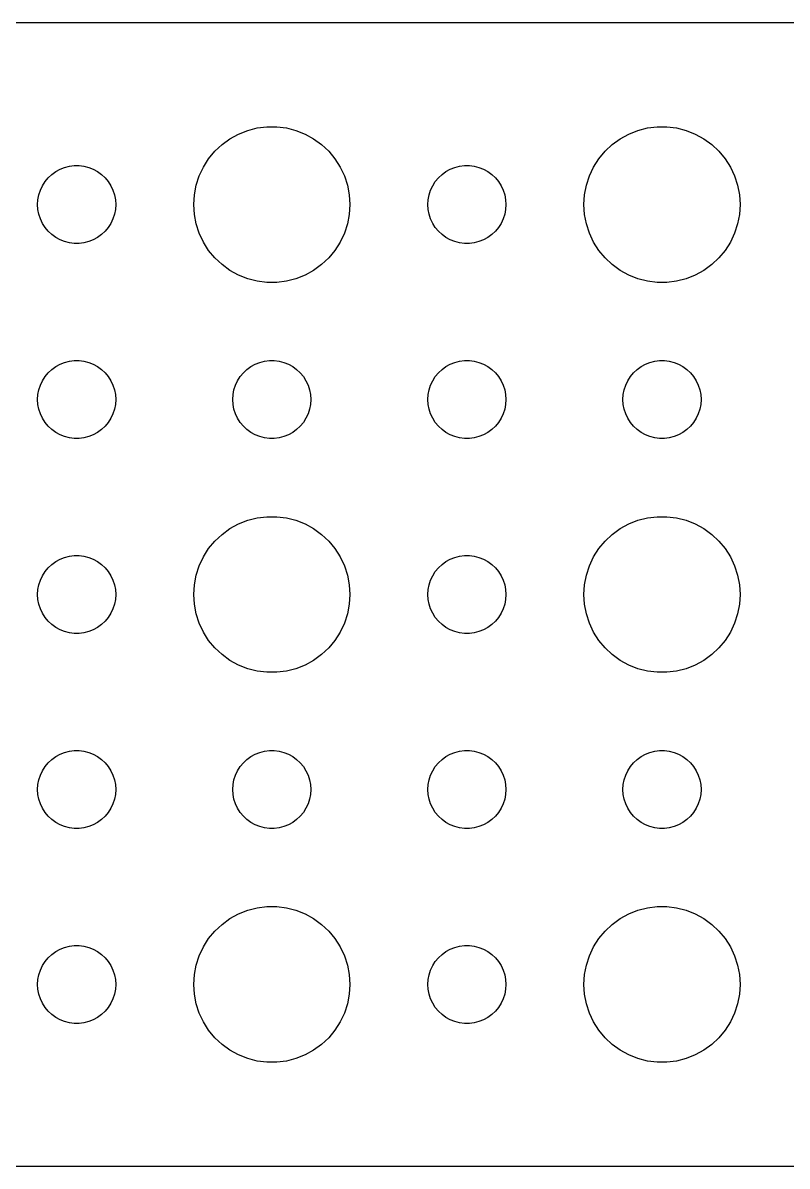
# Model space of a CAD drawing. Header units: metres. Extents: x -60 to 60, y -22 to 22.
# Drawn here: x -32.07 to -2.69, y -21.99 to 21.99 of the extents above; entities that cross this region are included whole.
import ezdxf

# ---------------------------------------------------------------- set-up
doc = ezdxf.new("R2010")
doc.units = ezdxf.units.M

msp = doc.modelspace()

# ---------------------------------------------------------------- linework, layer by layer
for p, q in [((54.8139, 21.9901), (-54.8139, 21.9901)), ((-24.1075, 17.533), (-23.7773, 17.7145)), ((-23.7773, 17.7145), (-23.427, 17.8532)), ((-23.427, 17.8532), (-23.0621, 17.9469)), ((-23.0621, 17.9469), (-22.6884, 17.9941)), ((-22.6884, 17.9941), (-22.3116, 17.9941)), ((-22.3116, 17.9941), (-21.9379, 17.9469)), ((-21.9379, 17.9469), (-21.5729, 17.8532)), ((-21.5729, 17.8532), (-21.2227, 17.7145)), ((-21.2227, 17.7145), (-20.8925, 17.533)), ((-9.10747, 17.533), (-8.77733, 17.7145)), ((-8.77733, 17.7145), (-8.42705, 17.8532)), ((-8.42705, 17.8532), (-8.06213, 17.9469)), ((-8.06213, 17.9469), (-7.68837, 17.9941)), ((-7.68837, 17.9941), (-7.31161, 17.9941)), ((-7.31161, 17.9941), (-6.93785, 17.9469)), ((-6.93785, 17.9469), (-6.57294, 17.8532)), ((-6.57294, 17.8532), (-6.22266, 17.7145)), ((-6.22266, 17.7145), (-5.89252, 17.533)), ((-24.6869, 17.0536), (-24.4123, 17.3115)), ((-24.4123, 17.3115), (-24.1075, 17.533)), ((-20.8925, 17.533), (-20.5877, 17.3115)), ((-20.5877, 17.3115), (-20.3131, 17.0536)), ((-9.6869, 17.0536), (-9.41226, 17.3115)), ((-9.41226, 17.3115), (-9.10747, 17.533)), ((-5.89252, 17.533), (-5.58772, 17.3115)), ((-5.58772, 17.3115), (-5.31308, 17.0536)), ((-25.1289, 16.4453), (-24.927, 16.7634)), ((-24.927, 16.7634), (-24.6869, 17.0536)), ((-20.3131, 17.0536), (-20.0729, 16.7634)), ((-20.0729, 16.7634), (-19.8711, 16.4453)), ((-10.1289, 16.4453), (-9.92705, 16.7634)), ((-9.92705, 16.7634), (-9.6869, 17.0536)), ((-5.31308, 17.0536), (-5.07294, 16.7634)), ((-5.07294, 16.7634), (-4.87108, 16.4453)), ((-30.8037, 16.2665), (-30.6387, 16.3572)), ((-30.6387, 16.3572), (-30.4635, 16.4266)), ((-30.4635, 16.4266), (-30.2811, 16.4734)), ((-30.2811, 16.4734), (-30.0942, 16.497)), ((-30.0942, 16.497), (-29.9058, 16.497)), ((-29.9058, 16.497), (-29.7189, 16.4734)), ((-29.7189, 16.4734), (-29.5365, 16.4266)), ((-29.5365, 16.4266), (-29.3613, 16.3572)), ((-29.3613, 16.3572), (-29.1963, 16.2665)), ((-25.2893, 16.1044), (-25.1289, 16.4453)), ((-19.8711, 16.4453), (-19.7107, 16.1044)), ((-15.8037, 16.2665), (-15.6387, 16.3572)), ((-15.6387, 16.3572), (-15.4635, 16.4266)), ((-15.4635, 16.4266), (-15.2811, 16.4734)), ((-15.2811, 16.4734), (-15.0942, 16.497)), ((-15.0942, 16.497), (-14.9058, 16.497)), ((-14.9058, 16.497), (-14.7189, 16.4734)), ((-14.7189, 16.4734), (-14.5365, 16.4266)), ((-14.5365, 16.4266), (-14.3613, 16.3572)), ((-14.3613, 16.3572), (-14.1963, 16.2665)), ((-10.2893, 16.1044), (-10.1289, 16.4453)), ((-4.87108, 16.4453), (-4.71066, 16.1044)), ((-31.3145, 15.7226), (-31.2135, 15.8817)), ((-31.2135, 15.8817), (-31.0934, 16.0268)), ((-31.0934, 16.0268), (-30.9561, 16.1558)), ((-30.9561, 16.1558), (-30.8037, 16.2665)), ((-29.1963, 16.2665), (-29.0439, 16.1558)), ((-29.0439, 16.1558), (-28.9065, 16.0268)), ((-28.9065, 16.0268), (-28.7865, 15.8817)), ((-28.7865, 15.8817), (-28.6855, 15.7226)), ((-25.4057, 15.7461), (-25.2893, 16.1044)), ((-19.7107, 16.1044), (-19.5942, 15.7461)), ((-16.3145, 15.7226), (-16.2135, 15.8817)), ((-16.2135, 15.8817), (-16.0934, 16.0268)), ((-16.0934, 16.0268), (-15.9561, 16.1558)), ((-15.9561, 16.1558), (-15.8037, 16.2665)), ((-14.1963, 16.2665), (-14.0439, 16.1558)), ((-14.0439, 16.1558), (-13.9065, 16.0268)), ((-13.9065, 16.0268), (-13.7865, 15.8817)), ((-13.7865, 15.8817), (-13.6855, 15.7226)), ((-10.4057, 15.7461), (-10.2893, 16.1044)), ((-4.71066, 16.1044), (-4.59424, 15.7461)), ((-31.4529, 15.373), (-31.3947, 15.5522)), ((-31.3947, 15.5522), (-31.3145, 15.7226)), ((-28.6855, 15.7226), (-28.6053, 15.5522)), ((-28.6053, 15.5522), (-28.5471, 15.373)), ((-25.4763, 15.376), (-25.4057, 15.7461)), ((-19.5942, 15.7461), (-19.5237, 15.376)), ((-16.4529, 15.373), (-16.3947, 15.5522)), ((-16.3947, 15.5522), (-16.3145, 15.7226)), ((-13.6855, 15.7226), (-13.6053, 15.5522)), ((-13.6053, 15.5522), (-13.5471, 15.373)), ((-10.4763, 15.376), (-10.4057, 15.7461)), ((-4.59424, 15.7461), (-4.52365, 15.376)), ((-31.5, 15), (-31.4882, 15.188)), ((-31.4882, 14.812), (-31.5, 15)), ((-31.4882, 15.188), (-31.4529, 15.373)), ((-28.5471, 15.373), (-28.5118, 15.188)), ((-28.5118, 15.188), (-28.5, 15)), ((-28.5, 15), (-28.5118, 14.812)), ((-25.5, 15), (-25.4763, 15.376)), ((-25.4763, 14.624), (-25.5, 15)), ((-19.5237, 15.376), (-19.5, 15)), ((-19.5, 15), (-19.5237, 14.624)), ((-16.5, 15), (-16.4882, 15.188)), ((-16.4882, 14.812), (-16.5, 15)), ((-16.4882, 15.188), (-16.4529, 15.373)), ((-13.5471, 15.373), (-13.5118, 15.188)), ((-13.5118, 15.188), (-13.5, 15)), ((-13.5, 15), (-13.5118, 14.812)), ((-10.5, 15), (-10.4763, 15.376)), ((-10.4763, 14.624), (-10.5, 15)), ((-4.52365, 15.376), (-4.5, 15)), ((-4.5, 15), (-4.52365, 14.624)), ((-31.4529, 14.627), (-31.4882, 14.812)), ((-31.3947, 14.4478), (-31.4529, 14.627)), ((-28.5471, 14.627), (-28.6053, 14.4478)), ((-28.5118, 14.812), (-28.5471, 14.627)), ((-25.4057, 14.2539), (-25.4763, 14.624)), ((-19.5237, 14.624), (-19.5942, 14.2539)), ((-16.4529, 14.627), (-16.4882, 14.812)), ((-16.3947, 14.4478), (-16.4529, 14.627)), ((-13.5471, 14.627), (-13.6053, 14.4478)), ((-13.5118, 14.812), (-13.5471, 14.627)), ((-10.4057, 14.2539), (-10.4763, 14.624)), ((-4.52365, 14.624), (-4.59424, 14.2539)), ((-31.3145, 14.2774), (-31.3947, 14.4478)), ((-31.2135, 14.1183), (-31.3145, 14.2774)), ((-31.0934, 13.9732), (-31.2135, 14.1183)), ((-28.7865, 14.1183), (-28.9065, 13.9732)), ((-28.6855, 14.2774), (-28.7865, 14.1183)), ((-28.6053, 14.4478), (-28.6855, 14.2774)), ((-25.2893, 13.8956), (-25.4057, 14.2539)), ((-19.5942, 14.2539), (-19.7107, 13.8956)), ((-16.3145, 14.2774), (-16.3947, 14.4478)), ((-16.2135, 14.1183), (-16.3145, 14.2774)), ((-16.0934, 13.9732), (-16.2135, 14.1183)), ((-13.7865, 14.1183), (-13.9065, 13.9732)), ((-13.6855, 14.2774), (-13.7865, 14.1183)), ((-13.6053, 14.4478), (-13.6855, 14.2774)), ((-10.2893, 13.8956), (-10.4057, 14.2539)), ((-4.59424, 14.2539), (-4.71066, 13.8956)), ((-30.9561, 13.8442), (-31.0934, 13.9732)), ((-30.8037, 13.7335), (-30.9561, 13.8442)), ((-30.6387, 13.6427), (-30.8037, 13.7335)), ((-30.4635, 13.5734), (-30.6387, 13.6427)), ((-29.3613, 13.6427), (-29.5365, 13.5734)), ((-29.1963, 13.7335), (-29.3613, 13.6427)), ((-29.0439, 13.8442), (-29.1963, 13.7335)), ((-28.9065, 13.9732), (-29.0439, 13.8442)), ((-25.1289, 13.5547), (-25.2893, 13.8956)), ((-19.7107, 13.8956), (-19.8711, 13.5547)), ((-15.9561, 13.8442), (-16.0934, 13.9732)), ((-15.8037, 13.7335), (-15.9561, 13.8442)), ((-15.6387, 13.6427), (-15.8037, 13.7335)), ((-15.4635, 13.5734), (-15.6387, 13.6427)), ((-14.3613, 13.6427), (-14.5365, 13.5734)), ((-14.1963, 13.7335), (-14.3613, 13.6427)), ((-14.0439, 13.8442), (-14.1963, 13.7335)), ((-13.9065, 13.9732), (-14.0439, 13.8442)), ((-10.1289, 13.5547), (-10.2893, 13.8956)), ((-4.71066, 13.8956), (-4.87108, 13.5547)), ((-30.2811, 13.5266), (-30.4635, 13.5734)), ((-30.0942, 13.5029), (-30.2811, 13.5266)), ((-29.9058, 13.5029), (-30.0942, 13.5029)), ((-29.7189, 13.5266), (-29.9058, 13.5029)), ((-29.5365, 13.5734), (-29.7189, 13.5266)), ((-24.927, 13.2366), (-25.1289, 13.5547)), ((-24.6869, 12.9464), (-24.927, 13.2366)), ((-20.0729, 13.2366), (-20.3131, 12.9464)), ((-19.8711, 13.5547), (-20.0729, 13.2366)), ((-15.2811, 13.5266), (-15.4635, 13.5734)), ((-15.0942, 13.5029), (-15.2811, 13.5266)), ((-14.9058, 13.5029), (-15.0942, 13.5029)), ((-14.7189, 13.5266), (-14.9058, 13.5029)), ((-14.5365, 13.5734), (-14.7189, 13.5266)), ((-9.92705, 13.2366), (-10.1289, 13.5547)), ((-9.6869, 12.9464), (-9.92705, 13.2366)), ((-5.07294, 13.2366), (-5.31308, 12.9464)), ((-4.87108, 13.5547), (-5.07294, 13.2366)), ((-24.4123, 12.6884), (-24.6869, 12.9464)), ((-20.3131, 12.9464), (-20.5877, 12.6884)), ((-9.41226, 12.6884), (-9.6869, 12.9464)), ((-5.31308, 12.9464), (-5.58772, 12.6884)), ((-24.1075, 12.467), (-24.4123, 12.6884)), ((-23.7773, 12.2855), (-24.1075, 12.467)), ((-20.8925, 12.467), (-21.2227, 12.2855)), ((-20.5877, 12.6884), (-20.8925, 12.467)), ((-9.10747, 12.467), (-9.41226, 12.6884)), ((-8.77733, 12.2855), (-9.10747, 12.467)), ((-5.89252, 12.467), (-6.22266, 12.2855)), ((-5.58772, 12.6884), (-5.89252, 12.467)), ((-23.427, 12.1468), (-23.7773, 12.2855)), ((-23.0621, 12.0531), (-23.427, 12.1468)), ((-22.6884, 12.0059), (-23.0621, 12.0531)), ((-22.3116, 12.0059), (-22.6884, 12.0059)), ((-21.9379, 12.0531), (-22.3116, 12.0059)), ((-21.5729, 12.1468), (-21.9379, 12.0531)), ((-21.2227, 12.2855), (-21.5729, 12.1468)), ((-8.42705, 12.1468), (-8.77733, 12.2855)), ((-8.06213, 12.0531), (-8.42705, 12.1468)), ((-7.68837, 12.0059), (-8.06213, 12.0531)), ((-7.31161, 12.0059), (-7.68837, 12.0059)), ((-6.93785, 12.0531), (-7.31161, 12.0059)), ((-6.57294, 12.1468), (-6.93785, 12.0531)), ((-6.22266, 12.2855), (-6.57294, 12.1468)), ((-30.8037, 8.76648), (-30.6387, 8.85724)), ((-30.6387, 8.85724), (-30.4635, 8.92657)), ((-30.4635, 8.92657), (-30.2811, 8.97342)), ((-30.2811, 8.97342), (-30.0942, 8.99704)), ((-30.0942, 8.99704), (-29.9058, 8.99704)), ((-29.9058, 8.99704), (-29.7189, 8.97342)), ((-29.7189, 8.97342), (-29.5365, 8.92657)), ((-29.5365, 8.92657), (-29.3613, 8.85724)), ((-29.3613, 8.85724), (-29.1963, 8.76648)), ((-23.3037, 8.76648), (-23.1387, 8.85724)), ((-23.1387, 8.85724), (-22.9635, 8.92657)), ((-22.9635, 8.92657), (-22.7811, 8.97342)), ((-22.7811, 8.97342), (-22.5942, 8.99704)), ((-22.5942, 8.99704), (-22.4058, 8.99704)), ((-22.4058, 8.99704), (-22.2189, 8.97342)), ((-22.2189, 8.97342), (-22.0365, 8.92657)), ((-22.0365, 8.92657), (-21.8613, 8.85724)), ((-21.8613, 8.85724), (-21.6963, 8.76648)), ((-15.8037, 8.76648), (-15.6387, 8.85724)), ((-15.6387, 8.85724), (-15.4635, 8.92657)), ((-15.4635, 8.92657), (-15.2811, 8.97342)), ((-15.2811, 8.97342), (-15.0942, 8.99704)), ((-15.0942, 8.99704), (-14.9058, 8.99704)), ((-14.9058, 8.99704), (-14.7189, 8.97342)), ((-14.7189, 8.97342), (-14.5365, 8.92657)), ((-14.5365, 8.92657), (-14.3613, 8.85724)), ((-14.3613, 8.85724), (-14.1963, 8.76648)), ((-8.30373, 8.76648), (-8.13866, 8.85724)), ((-8.13866, 8.85724), (-7.96352, 8.92657)), ((-7.96352, 8.92657), (-7.78107, 8.97342)), ((-7.78107, 8.97342), (-7.59418, 8.99704)), ((-7.59418, 8.99704), (-7.40581, 8.99704)), ((-7.40581, 8.99704), (-7.21892, 8.97342)), ((-7.21892, 8.97342), (-7.03647, 8.92657)), ((-7.03647, 8.92657), (-6.86133, 8.85724)), ((-6.86133, 8.85724), (-6.69626, 8.76648)), ((-31.3145, 8.22263), (-31.2135, 8.38167)), ((-31.2135, 8.38167), (-31.0934, 8.52681)), ((-31.0934, 8.52681), (-30.9561, 8.65576)), ((-30.9561, 8.65576), (-30.8037, 8.76648)), ((-29.1963, 8.76648), (-29.0439, 8.65576)), ((-29.0439, 8.65576), (-28.9065, 8.52681)), ((-28.9065, 8.52681), (-28.7865, 8.38167)), ((-28.7865, 8.38167), (-28.6855, 8.22263)), ((-23.8145, 8.22263), (-23.7135, 8.38167)), ((-23.7135, 8.38167), (-23.5934, 8.52681)), ((-23.5934, 8.52681), (-23.4561, 8.65576)), ((-23.4561, 8.65576), (-23.3037, 8.76648)), ((-21.6963, 8.76648), (-21.5439, 8.65576)), ((-21.5439, 8.65576), (-21.4065, 8.52681)), ((-21.4065, 8.52681), (-21.2865, 8.38167)), ((-21.2865, 8.38167), (-21.1855, 8.22263)), ((-16.3145, 8.22263), (-16.2135, 8.38167)), ((-16.2135, 8.38167), (-16.0934, 8.52681)), ((-16.0934, 8.52681), (-15.9561, 8.65576)), ((-15.9561, 8.65576), (-15.8037, 8.76648)), ((-14.1963, 8.76648), (-14.0439, 8.65576)), ((-14.0439, 8.65576), (-13.9065, 8.52681)), ((-13.9065, 8.52681), (-13.7865, 8.38167)), ((-13.7865, 8.38167), (-13.6855, 8.22263)), ((-8.81445, 8.22263), (-8.71352, 8.38167)), ((-8.71352, 8.38167), (-8.59344, 8.52681)), ((-8.59344, 8.52681), (-8.45613, 8.65576)), ((-8.45613, 8.65576), (-8.30373, 8.76648)), ((-6.69626, 8.76648), (-6.54385, 8.65576)), ((-6.54385, 8.65576), (-6.40654, 8.52681)), ((-6.40654, 8.52681), (-6.28647, 8.38167)), ((-6.28647, 8.38167), (-6.18553, 8.22263)), ((-31.4529, 7.87303), (-31.3947, 8.05219)), ((-31.3947, 8.05219), (-31.3145, 8.22263)), ((-28.6855, 8.22263), (-28.6053, 8.05219)), ((-28.6053, 8.05219), (-28.5471, 7.87303)), ((-23.9529, 7.87303), (-23.8947, 8.05219)), ((-23.8947, 8.05219), (-23.8145, 8.22263)), ((-21.1855, 8.22263), (-21.1053, 8.05219)), ((-21.1053, 8.05219), (-21.0471, 7.87303)), ((-16.4529, 7.87303), (-16.3947, 8.05219)), ((-16.3947, 8.05219), (-16.3145, 8.22263)), ((-13.6855, 8.22263), (-13.6053, 8.05219)), ((-13.6053, 8.05219), (-13.5471, 7.87303)), ((-8.95287, 7.87303), (-8.89465, 8.05219)), ((-8.89465, 8.05219), (-8.81445, 8.22263)), ((-6.18553, 8.22263), (-6.10533, 8.05219)), ((-6.10533, 8.05219), (-6.04712, 7.87303)), ((-31.5, 7.5), (-31.4882, 7.68799)), ((-31.4882, 7.312), (-31.5, 7.5)), ((-31.4882, 7.68799), (-31.4529, 7.87303)), ((-28.5471, 7.87303), (-28.5118, 7.68799)), ((-28.5118, 7.68799), (-28.5, 7.5)), ((-28.5, 7.5), (-28.5118, 7.312)), ((-24, 7.5), (-23.9882, 7.68799)), ((-23.9882, 7.312), (-24, 7.5)), ((-23.9882, 7.68799), (-23.9529, 7.87303)), ((-21.0471, 7.87303), (-21.0118, 7.68799)), ((-21.0118, 7.68799), (-21, 7.5)), ((-21, 7.5), (-21.0118, 7.312)), ((-16.5, 7.5), (-16.4882, 7.68799)), ((-16.4882, 7.312), (-16.5, 7.5)), ((-16.4882, 7.68799), (-16.4529, 7.87303)), ((-13.5471, 7.87303), (-13.5118, 7.68799)), ((-13.5118, 7.68799), (-13.5, 7.5)), ((-13.5, 7.5), (-13.5118, 7.312)), ((-9, 7.5), (-8.98816, 7.68799)), ((-8.98816, 7.312), (-9, 7.5)), ((-8.98816, 7.68799), (-8.95287, 7.87303)), ((-6.04712, 7.87303), (-6.01183, 7.68799)), ((-6.01183, 7.68799), (-6, 7.5)), ((-6, 7.5), (-6.01183, 7.312)), ((-31.4529, 7.12695), (-31.4882, 7.312)), ((-31.3947, 6.9478), (-31.4529, 7.12695)), ((-28.5471, 7.12695), (-28.6053, 6.9478)), ((-28.5118, 7.312), (-28.5471, 7.12695)), ((-23.9529, 7.12695), (-23.9882, 7.312)), ((-23.8947, 6.9478), (-23.9529, 7.12695)), ((-21.0471, 7.12695), (-21.1053, 6.9478)), ((-21.0118, 7.312), (-21.0471, 7.12695)), ((-16.4529, 7.12695), (-16.4882, 7.312)), ((-16.3947, 6.9478), (-16.4529, 7.12695)), ((-13.5471, 7.12695), (-13.6053, 6.9478)), ((-13.5118, 7.312), (-13.5471, 7.12695)), ((-8.95287, 7.12695), (-8.98816, 7.312)), ((-8.89465, 6.9478), (-8.95287, 7.12695)), ((-6.04712, 7.12695), (-6.10533, 6.9478)), ((-6.01183, 7.312), (-6.04712, 7.12695)), ((-31.3145, 6.77736), (-31.3947, 6.9478)), ((-31.2135, 6.61832), (-31.3145, 6.77736)), ((-31.0934, 6.47318), (-31.2135, 6.61832)), ((-28.7865, 6.61832), (-28.9065, 6.47318)), ((-28.6855, 6.77736), (-28.7865, 6.61832)), ((-28.6053, 6.9478), (-28.6855, 6.77736)), ((-23.8145, 6.77736), (-23.8947, 6.9478)), ((-23.7135, 6.61832), (-23.8145, 6.77736)), ((-23.5934, 6.47318), (-23.7135, 6.61832)), ((-21.2865, 6.61832), (-21.4065, 6.47318)), ((-21.1855, 6.77736), (-21.2865, 6.61832)), ((-21.1053, 6.9478), (-21.1855, 6.77736)), ((-16.3145, 6.77736), (-16.3947, 6.9478)), ((-16.2135, 6.61832), (-16.3145, 6.77736)), ((-16.0934, 6.47318), (-16.2135, 6.61832)), ((-13.7865, 6.61832), (-13.9065, 6.47318)), ((-13.6855, 6.77736), (-13.7865, 6.61832)), ((-13.6053, 6.9478), (-13.6855, 6.77736)), ((-8.81445, 6.77736), (-8.89465, 6.9478)), ((-8.71352, 6.61832), (-8.81445, 6.77736)), ((-8.59344, 6.47318), (-8.71352, 6.61832)), ((-6.28647, 6.61832), (-6.40654, 6.47318)), ((-6.18553, 6.77736), (-6.28647, 6.61832)), ((-6.10533, 6.9478), (-6.18553, 6.77736)), ((-30.9561, 6.34422), (-31.0934, 6.47318)), ((-30.8037, 6.23351), (-30.9561, 6.34422)), ((-30.6387, 6.14275), (-30.8037, 6.23351)), ((-29.1963, 6.23351), (-29.3613, 6.14275)), ((-29.0439, 6.34422), (-29.1963, 6.23351)), ((-28.9065, 6.47318), (-29.0439, 6.34422)), ((-23.4561, 6.34422), (-23.5934, 6.47318)), ((-23.3037, 6.23351), (-23.4561, 6.34422)), ((-23.1387, 6.14275), (-23.3037, 6.23351)), ((-21.6963, 6.23351), (-21.8613, 6.14275)), ((-21.5439, 6.34422), (-21.6963, 6.23351)), ((-21.4065, 6.47318), (-21.5439, 6.34422)), ((-15.9561, 6.34422), (-16.0934, 6.47318)), ((-15.8037, 6.23351), (-15.9561, 6.34422)), ((-15.6387, 6.14275), (-15.8037, 6.23351)), ((-14.1963, 6.23351), (-14.3613, 6.14275)), ((-14.0439, 6.34422), (-14.1963, 6.23351)), ((-13.9065, 6.47318), (-14.0439, 6.34422)), ((-8.45613, 6.34422), (-8.59344, 6.47318)), ((-8.30373, 6.23351), (-8.45613, 6.34422)), ((-8.13866, 6.14275), (-8.30373, 6.23351)), ((-6.69626, 6.23351), (-6.86133, 6.14275)), ((-6.54385, 6.34422), (-6.69626, 6.23351)), ((-6.40654, 6.47318), (-6.54385, 6.34422)), ((-30.4635, 6.07341), (-30.6387, 6.14275)), ((-30.2811, 6.02657), (-30.4635, 6.07341)), ((-30.0942, 6.00294), (-30.2811, 6.02657)), ((-29.9058, 6.00294), (-30.0942, 6.00294)), ((-29.7189, 6.02657), (-29.9058, 6.00294)), ((-29.5365, 6.07341), (-29.7189, 6.02657)), ((-29.3613, 6.14275), (-29.5365, 6.07341)), ((-22.9635, 6.07341), (-23.1387, 6.14275)), ((-22.7811, 6.02657), (-22.9635, 6.07341)), ((-22.5942, 6.00294), (-22.7811, 6.02657)), ((-22.4058, 6.00294), (-22.5942, 6.00294)), ((-22.2189, 6.02657), (-22.4058, 6.00294)), ((-22.0365, 6.07341), (-22.2189, 6.02657)), ((-21.8613, 6.14275), (-22.0365, 6.07341)), ((-15.4635, 6.07341), (-15.6387, 6.14275)), ((-15.2811, 6.02657), (-15.4635, 6.07341)), ((-15.0942, 6.00294), (-15.2811, 6.02657)), ((-14.9058, 6.00294), (-15.0942, 6.00294)), ((-14.7189, 6.02657), (-14.9058, 6.00294)), ((-14.5365, 6.07341), (-14.7189, 6.02657)), ((-14.3613, 6.14275), (-14.5365, 6.07341)), ((-7.96352, 6.07341), (-8.13866, 6.14275)), ((-7.78107, 6.02657), (-7.96352, 6.07341)), ((-7.59418, 6.00294), (-7.78107, 6.02657)), ((-7.40581, 6.00294), (-7.59418, 6.00294)), ((-7.21892, 6.02657), (-7.40581, 6.00294)), ((-7.03647, 6.07341), (-7.21892, 6.02657)), ((-6.86133, 6.14275), (-7.03647, 6.07341)), ((-24.1075, 2.53297), (-23.7773, 2.71448)), ((-23.7773, 2.71448), (-23.427, 2.85316)), ((-23.427, 2.85316), (-23.0621, 2.94685)), ((-23.0621, 2.94685), (-22.6884, 2.99408)), ((-22.6884, 2.99408), (-22.3116, 2.99408)), ((-22.3116, 2.99408), (-21.9379, 2.94685)), ((-21.9379, 2.94685), (-21.5729, 2.85316)), ((-21.5729, 2.85316), (-21.2227, 2.71448)), ((-21.2227, 2.71448), (-20.8925, 2.53297)), ((-9.10747, 2.53297), (-8.77733, 2.71448)), ((-8.77733, 2.71448), (-8.42705, 2.85316)), ((-8.42705, 2.85316), (-8.06213, 2.94685)), ((-8.06213, 2.94685), (-7.68837, 2.99408)), ((-7.68837, 2.99408), (-7.31161, 2.99408)), ((-7.31161, 2.99408), (-6.93785, 2.94685)), ((-6.93785, 2.94685), (-6.57294, 2.85316)), ((-6.57294, 2.85316), (-6.22266, 2.71448)), ((-6.22266, 2.71448), (-5.89252, 2.53297)), ((-24.6869, 2.05363), (-24.4123, 2.31154)), ((-24.4123, 2.31154), (-24.1075, 2.53297)), ((-20.8925, 2.53297), (-20.5877, 2.31154)), ((-20.5877, 2.31154), (-20.3131, 2.05363)), ((-9.6869, 2.05363), (-9.41226, 2.31154)), ((-9.41226, 2.31154), (-9.10747, 2.53297)), ((-5.89252, 2.53297), (-5.58772, 2.31154)), ((-5.58772, 2.31154), (-5.31308, 2.05363)), ((-25.1289, 1.44525), (-24.927, 1.76335)), ((-24.927, 1.76335), (-24.6869, 2.05363)), ((-20.3131, 2.05363), (-20.0729, 1.76335)), ((-20.0729, 1.76335), (-19.8711, 1.44525)), ((-10.1289, 1.44525), (-9.92705, 1.76335)), ((-9.92705, 1.76335), (-9.6869, 2.05363)), ((-5.31308, 2.05363), (-5.07294, 1.76335)), ((-5.07294, 1.76335), (-4.87108, 1.44525)), ((-30.8037, 1.26648), (-30.6387, 1.35724)), ((-30.6387, 1.35724), (-30.4635, 1.42657)), ((-30.4635, 1.42657), (-30.2811, 1.47342)), ((-30.2811, 1.47342), (-30.0942, 1.49704)), ((-30.0942, 1.49704), (-29.9058, 1.49704)), ((-29.9058, 1.49704), (-29.7189, 1.47342)), ((-29.7189, 1.47342), (-29.5365, 1.42657)), ((-29.5365, 1.42657), (-29.3613, 1.35724)), ((-29.3613, 1.35724), (-29.1963, 1.26648)), ((-25.2893, 1.10437), (-25.1289, 1.44525)), ((-19.8711, 1.44525), (-19.7107, 1.10437)), ((-15.8037, 1.26648), (-15.6387, 1.35724)), ((-15.6387, 1.35724), (-15.4635, 1.42657)), ((-15.4635, 1.42657), (-15.2811, 1.47342)), ((-15.2811, 1.47342), (-15.0942, 1.49704)), ((-15.0942, 1.49704), (-14.9058, 1.49704)), ((-14.9058, 1.49704), (-14.7189, 1.47342)), ((-14.7189, 1.47342), (-14.5365, 1.42657)), ((-14.5365, 1.42657), (-14.3613, 1.35724)), ((-14.3613, 1.35724), (-14.1963, 1.26648)), ((-10.2893, 1.10437), (-10.1289, 1.44525)), ((-4.87108, 1.44525), (-4.71066, 1.10437)), ((-31.3145, 0.722626), (-31.2135, 0.881668)), ((-31.2135, 0.881668), (-31.0934, 1.02681)), ((-31.0934, 1.02681), (-30.9561, 1.15576)), ((-30.9561, 1.15576), (-30.8037, 1.26648)), ((-29.1963, 1.26648), (-29.0439, 1.15576)), ((-29.0439, 1.15576), (-28.9065, 1.02681)), ((-28.9065, 1.02681), (-28.7865, 0.881668)), ((-28.7865, 0.881668), (-28.6855, 0.722626)), ((-25.4057, 0.746063), (-25.2893, 1.10437)), ((-19.7107, 1.10437), (-19.5942, 0.746063)), ((-16.3145, 0.722626), (-16.2135, 0.881668)), ((-16.2135, 0.881668), (-16.0934, 1.02681)), ((-16.0934, 1.02681), (-15.9561, 1.15576)), ((-15.9561, 1.15576), (-15.8037, 1.26648)), ((-14.1963, 1.26648), (-14.0439, 1.15576)), ((-14.0439, 1.15576), (-13.9065, 1.02681)), ((-13.9065, 1.02681), (-13.7865, 0.881668)), ((-13.7865, 0.881668), (-13.6855, 0.722626)), ((-10.4057, 0.746063), (-10.2893, 1.10437)), ((-4.71066, 1.10437), (-4.59424, 0.746063)), ((-31.4529, 0.373032), (-31.3947, 0.552185)), ((-31.3947, 0.552185), (-31.3145, 0.722626)), ((-28.6855, 0.722626), (-28.6053, 0.552185)), ((-28.6053, 0.552185), (-28.5471, 0.373032)), ((-25.4763, 0.375992), (-25.4057, 0.746063)), ((-19.5942, 0.746063), (-19.5237, 0.375992)), ((-16.4529, 0.373032), (-16.3947, 0.552185)), ((-16.3947, 0.552185), (-16.3145, 0.722626)), ((-13.6855, 0.722626), (-13.6053, 0.552185)), ((-13.6053, 0.552185), (-13.5471, 0.373032)), ((-10.4763, 0.375992), (-10.4057, 0.746063)), ((-4.59424, 0.746063), (-4.52365, 0.375992)), ((-31.5, 0), (-31.4882, 0.187988)), ((-31.4882, -0.187988), (-31.5, 0)), ((-31.4882, 0.187988), (-31.4529, 0.373032)), ((-28.5471, 0.373032), (-28.5118, 0.187988)), ((-28.5118, 0.187988), (-28.5, 0)), ((-28.5, 0), (-28.5118, -0.187988)), ((-25.5, 0), (-25.4763, 0.375992)), ((-25.4763, -0.375992), (-25.5, 0)), ((-19.5237, 0.375992), (-19.5, 0)), ((-19.5, 0), (-19.5237, -0.375992)), ((-16.5, 0), (-16.4882, 0.187988)), ((-16.4882, -0.187988), (-16.5, 0)), ((-16.4882, 0.187988), (-16.4529, 0.373032)), ((-13.5471, 0.373032), (-13.5118, 0.187988)), ((-13.5118, 0.187988), (-13.5, 0)), ((-13.5, 0), (-13.5118, -0.187988)), ((-10.5, 0), (-10.4763, 0.375992)), ((-10.4763, -0.375992), (-10.5, 0)), ((-4.52365, 0.375992), (-4.5, 0)), ((-4.5, 0), (-4.52365, -0.375992)), ((-31.4529, -0.373032), (-31.4882, -0.187988)), ((-31.3947, -0.552185), (-31.4529, -0.373032)), ((-28.5471, -0.373032), (-28.6053, -0.552185)), ((-28.5118, -0.187988), (-28.5471, -0.373032)), ((-25.4057, -0.746063), (-25.4763, -0.375992)), ((-19.5237, -0.375992), (-19.5942, -0.746063)), ((-16.4529, -0.373032), (-16.4882, -0.187988)), ((-16.3947, -0.552185), (-16.4529, -0.373032)), ((-13.5471, -0.373032), (-13.6053, -0.552185)), ((-13.5118, -0.187988), (-13.5471, -0.373032)), ((-10.4057, -0.746063), (-10.4763, -0.375992)), ((-4.52365, -0.375992), (-4.59424, -0.746063)), ((-31.3145, -0.722626), (-31.3947, -0.552185)), ((-31.2135, -0.881668), (-31.3145, -0.722626)), ((-28.6855, -0.722626), (-28.7865, -0.881668)), ((-28.6053, -0.552185), (-28.6855, -0.722626)), ((-25.2893, -1.10437), (-25.4057, -0.746063)), ((-19.5942, -0.746063), (-19.7107, -1.10437)), ((-16.3145, -0.722626), (-16.3947, -0.552185)), ((-16.2135, -0.881668), (-16.3145, -0.722626)), ((-13.6855, -0.722626), (-13.7865, -0.881668)), ((-13.6053, -0.552185), (-13.6855, -0.722626)), ((-10.2893, -1.10437), (-10.4057, -0.746063)), ((-4.59424, -0.746063), (-4.71066, -1.10437)), ((-31.0934, -1.02681), (-31.2135, -0.881668)), ((-30.9561, -1.15576), (-31.0934, -1.02681)), ((-30.8037, -1.26648), (-30.9561, -1.15576)), ((-30.6387, -1.35724), (-30.8037, -1.26648)), ((-29.1963, -1.26648), (-29.3613, -1.35724)), ((-29.0439, -1.15576), (-29.1963, -1.26648)), ((-28.9065, -1.02681), (-29.0439, -1.15576)), ((-28.7865, -0.881668), (-28.9065, -1.02681)), ((-25.1289, -1.44525), (-25.2893, -1.10437)), ((-19.7107, -1.10437), (-19.8711, -1.44525)), ((-16.0934, -1.02681), (-16.2135, -0.881668)), ((-15.9561, -1.15576), (-16.0934, -1.02681)), ((-15.8037, -1.26648), (-15.9561, -1.15576)), ((-15.6387, -1.35724), (-15.8037, -1.26648)), ((-14.1963, -1.26648), (-14.3613, -1.35724)), ((-14.0439, -1.15576), (-14.1963, -1.26648)), ((-13.9065, -1.02681), (-14.0439, -1.15576)), ((-13.7865, -0.881668), (-13.9065, -1.02681)), ((-10.1289, -1.44525), (-10.2893, -1.10437)), ((-4.71066, -1.10437), (-4.87108, -1.44525)), ((-30.4635, -1.42657), (-30.6387, -1.35724)), ((-30.2811, -1.47342), (-30.4635, -1.42657)), ((-30.0942, -1.49704), (-30.2811, -1.47342)), ((-29.9058, -1.49704), (-30.0942, -1.49704)), ((-29.7189, -1.47342), (-29.9058, -1.49704)), ((-29.5365, -1.42657), (-29.7189, -1.47342)), ((-29.3613, -1.35724), (-29.5365, -1.42657)), ((-24.927, -1.76335), (-25.1289, -1.44525)), ((-19.8711, -1.44525), (-20.0729, -1.76335)), ((-15.4635, -1.42657), (-15.6387, -1.35724)), ((-15.2811, -1.47342), (-15.4635, -1.42657)), ((-15.0942, -1.49704), (-15.2811, -1.47342)), ((-14.9058, -1.49704), (-15.0942, -1.49704)), ((-14.7189, -1.47342), (-14.9058, -1.49704)), ((-14.5365, -1.42657), (-14.7189, -1.47342)), ((-14.3613, -1.35724), (-14.5365, -1.42657)), ((-9.92705, -1.76335), (-10.1289, -1.44525)), ((-4.87108, -1.44525), (-5.07294, -1.76335)), ((-24.6869, -2.05363), (-24.927, -1.76335)), ((-24.4123, -2.31154), (-24.6869, -2.05363)), ((-20.3131, -2.05363), (-20.5877, -2.31154)), ((-20.0729, -1.76335), (-20.3131, -2.05363)), ((-9.6869, -2.05363), (-9.92705, -1.76335)), ((-9.41226, -2.31154), (-9.6869, -2.05363)), ((-5.31308, -2.05363), (-5.58772, -2.31154)), ((-5.07294, -1.76335), (-5.31308, -2.05363)), ((-24.1075, -2.53297), (-24.4123, -2.31154)), ((-23.7773, -2.71448), (-24.1075, -2.53297)), ((-20.8925, -2.53297), (-21.2227, -2.71448)), ((-20.5877, -2.31154), (-20.8925, -2.53297)), ((-9.10747, -2.53297), (-9.41226, -2.31154)), ((-8.77733, -2.71448), (-9.10747, -2.53297)), ((-5.89252, -2.53297), (-6.22266, -2.71448)), ((-5.58772, -2.31154), (-5.89252, -2.53297)), ((-23.427, -2.85316), (-23.7773, -2.71448)), ((-23.0621, -2.94685), (-23.427, -2.85316)), ((-22.6884, -2.99408), (-23.0621, -2.94685)), ((-22.3116, -2.99408), (-22.6884, -2.99408)), ((-21.9379, -2.94685), (-22.3116, -2.99408)), ((-21.5729, -2.85316), (-21.9379, -2.94685)), ((-21.2227, -2.71448), (-21.5729, -2.85316)), ((-8.42705, -2.85316), (-8.77733, -2.71448)), ((-8.06213, -2.94685), (-8.42705, -2.85316)), ((-7.68837, -2.99408), (-8.06213, -2.94685)), ((-7.31161, -2.99408), (-7.68837, -2.99408)), ((-6.93785, -2.94685), (-7.31161, -2.99408)), ((-6.57294, -2.85316), (-6.93785, -2.94685)), ((-6.22266, -2.71448), (-6.57294, -2.85316)), ((-30.8037, -6.23351), (-30.6387, -6.14275)), ((-30.6387, -6.14275), (-30.4635, -6.07341)), ((-30.4635, -6.07341), (-30.2811, -6.02657)), ((-30.2811, -6.02657), (-30.0942, -6.00294)), ((-30.0942, -6.00294), (-29.9058, -6.00294)), ((-29.9058, -6.00294), (-29.7189, -6.02657)), ((-29.7189, -6.02657), (-29.5365, -6.07341)), ((-29.5365, -6.07341), (-29.3613, -6.14275)), ((-29.3613, -6.14275), (-29.1963, -6.23351)), ((-23.3037, -6.23351), (-23.1387, -6.14275)), ((-23.1387, -6.14275), (-22.9635, -6.07341)), ((-22.9635, -6.07341), (-22.7811, -6.02657)), ((-22.7811, -6.02657), (-22.5942, -6.00294)), ((-22.5942, -6.00294), (-22.4058, -6.00294)), ((-22.4058, -6.00294), (-22.2189, -6.02657)), ((-22.2189, -6.02657), (-22.0365, -6.07341)), ((-22.0365, -6.07341), (-21.8613, -6.14275)), ((-21.8613, -6.14275), (-21.6963, -6.23351)), ((-15.8037, -6.23351), (-15.6387, -6.14275)), ((-15.6387, -6.14275), (-15.4635, -6.07341)), ((-15.4635, -6.07341), (-15.2811, -6.02657)), ((-15.2811, -6.02657), (-15.0942, -6.00294)), ((-15.0942, -6.00294), (-14.9058, -6.00294)), ((-14.9058, -6.00294), (-14.7189, -6.02657)), ((-14.7189, -6.02657), (-14.5365, -6.07341)), ((-14.5365, -6.07341), (-14.3613, -6.14275)), ((-14.3613, -6.14275), (-14.1963, -6.23351)), ((-8.30373, -6.23351), (-8.13866, -6.14275)), ((-8.13866, -6.14275), (-7.96352, -6.07341)), ((-7.96352, -6.07341), (-7.78107, -6.02657)), ((-7.78107, -6.02657), (-7.59418, -6.00294)), ((-7.59418, -6.00294), (-7.40581, -6.00294)), ((-7.40581, -6.00294), (-7.21892, -6.02657)), ((-7.21892, -6.02657), (-7.03647, -6.07341)), ((-7.03647, -6.07341), (-6.86133, -6.14275)), ((-6.86133, -6.14275), (-6.69626, -6.23351)), ((-31.2135, -6.61832), (-31.0934, -6.47318)), ((-31.0934, -6.47318), (-30.9561, -6.34422)), ((-30.9561, -6.34422), (-30.8037, -6.23351)), ((-29.1963, -6.23351), (-29.0439, -6.34422)), ((-29.0439, -6.34422), (-28.9065, -6.47318)), ((-28.9065, -6.47318), (-28.7865, -6.61832)), ((-23.7135, -6.61832), (-23.5934, -6.47318)), ((-23.5934, -6.47318), (-23.4561, -6.34422)), ((-23.4561, -6.34422), (-23.3037, -6.23351)), ((-21.6963, -6.23351), (-21.5439, -6.34422)), ((-21.5439, -6.34422), (-21.4065, -6.47318)), ((-21.4065, -6.47318), (-21.2865, -6.61832)), ((-16.2135, -6.61832), (-16.0934, -6.47318)), ((-16.0934, -6.47318), (-15.9561, -6.34422)), ((-15.9561, -6.34422), (-15.8037, -6.23351)), ((-14.1963, -6.23351), (-14.0439, -6.34422)), ((-14.0439, -6.34422), (-13.9065, -6.47318)), ((-13.9065, -6.47318), (-13.7865, -6.61832)), ((-8.71352, -6.61832), (-8.59344, -6.47318)), ((-8.59344, -6.47318), (-8.45613, -6.34422)), ((-8.45613, -6.34422), (-8.30373, -6.23351)), ((-6.69626, -6.23351), (-6.54385, -6.34422)), ((-6.54385, -6.34422), (-6.40654, -6.47318)), ((-6.40654, -6.47318), (-6.28647, -6.61832)), ((-31.4529, -7.12695), (-31.3947, -6.9478)), ((-31.3947, -6.9478), (-31.3145, -6.77736)), ((-31.3145, -6.77736), (-31.2135, -6.61832)), ((-28.7865, -6.61832), (-28.6855, -6.77736)), ((-28.6855, -6.77736), (-28.6053, -6.9478)), ((-28.6053, -6.9478), (-28.5471, -7.12695)), ((-23.9529, -7.12695), (-23.8947, -6.9478)), ((-23.8947, -6.9478), (-23.8145, -6.77736)), ((-23.8145, -6.77736), (-23.7135, -6.61832)), ((-21.2865, -6.61832), (-21.1855, -6.77736)), ((-21.1855, -6.77736), (-21.1053, -6.9478)), ((-21.1053, -6.9478), (-21.0471, -7.12695)), ((-16.4529, -7.12695), (-16.3947, -6.9478)), ((-16.3947, -6.9478), (-16.3145, -6.77736)), ((-16.3145, -6.77736), (-16.2135, -6.61832)), ((-13.7865, -6.61832), (-13.6855, -6.77736)), ((-13.6855, -6.77736), (-13.6053, -6.9478)), ((-13.6053, -6.9478), (-13.5471, -7.12695)), ((-8.95287, -7.12695), (-8.89465, -6.9478)), ((-8.89465, -6.9478), (-8.81445, -6.77736)), ((-8.81445, -6.77736), (-8.71352, -6.61832)), ((-6.28647, -6.61832), (-6.18553, -6.77736)), ((-6.18553, -6.77736), (-6.10533, -6.9478)), ((-6.10533, -6.9478), (-6.04712, -7.12695)), ((-31.5, -7.5), (-31.4882, -7.312)), ((-31.4882, -7.312), (-31.4529, -7.12695)), ((-28.5471, -7.12695), (-28.5118, -7.312)), ((-28.5118, -7.312), (-28.5, -7.5)), ((-24, -7.5), (-23.9882, -7.312)), ((-23.9882, -7.312), (-23.9529, -7.12695)), ((-21.0471, -7.12695), (-21.0118, -7.312)), ((-21.0118, -7.312), (-21, -7.5)), ((-16.5, -7.5), (-16.4882, -7.312)), ((-16.4882, -7.312), (-16.4529, -7.12695)), ((-13.5471, -7.12695), (-13.5118, -7.312)), ((-13.5118, -7.312), (-13.5, -7.5)), ((-9, -7.5), (-8.98816, -7.312)), ((-8.98816, -7.312), (-8.95287, -7.12695)), ((-6.04712, -7.12695), (-6.01183, -7.312)), ((-6.01183, -7.312), (-6, -7.5)), ((-31.4882, -7.68799), (-31.5, -7.5)), ((-31.4529, -7.87303), (-31.4882, -7.68799)), ((-31.3947, -8.05219), (-31.4529, -7.87303)), ((-28.5471, -7.87303), (-28.6053, -8.05219)), ((-28.5118, -7.68799), (-28.5471, -7.87303)), ((-28.5, -7.5), (-28.5118, -7.68799)), ((-23.9882, -7.68799), (-24, -7.5)), ((-23.9529, -7.87303), (-23.9882, -7.68799)), ((-23.8947, -8.05219), (-23.9529, -7.87303)), ((-21.0471, -7.87303), (-21.1053, -8.05219)), ((-21.0118, -7.68799), (-21.0471, -7.87303)), ((-21, -7.5), (-21.0118, -7.68799)), ((-16.4882, -7.68799), (-16.5, -7.5)), ((-16.4529, -7.87303), (-16.4882, -7.68799)), ((-16.3947, -8.05219), (-16.4529, -7.87303)), ((-13.5471, -7.87303), (-13.6053, -8.05219)), ((-13.5118, -7.68799), (-13.5471, -7.87303)), ((-13.5, -7.5), (-13.5118, -7.68799)), ((-8.98816, -7.68799), (-9, -7.5)), ((-8.95287, -7.87303), (-8.98816, -7.68799)), ((-8.89465, -8.05219), (-8.95287, -7.87303)), ((-6.04712, -7.87303), (-6.10533, -8.05219)), ((-6.01183, -7.68799), (-6.04712, -7.87303)), ((-6, -7.5), (-6.01183, -7.68799)), ((-31.3145, -8.22263), (-31.3947, -8.05219)), ((-31.2135, -8.38167), (-31.3145, -8.22263)), ((-28.6855, -8.22263), (-28.7865, -8.38167)), ((-28.6053, -8.05219), (-28.6855, -8.22263)), ((-23.8145, -8.22263), (-23.8947, -8.05219)), ((-23.7135, -8.38167), (-23.8145, -8.22263)), ((-21.1855, -8.22263), (-21.2865, -8.38167)), ((-21.1053, -8.05219), (-21.1855, -8.22263)), ((-16.3145, -8.22263), (-16.3947, -8.05219)), ((-16.2135, -8.38167), (-16.3145, -8.22263)), ((-13.6855, -8.22263), (-13.7865, -8.38167)), ((-13.6053, -8.05219), (-13.6855, -8.22263)), ((-8.81445, -8.22263), (-8.89465, -8.05219)), ((-8.71352, -8.38167), (-8.81445, -8.22263)), ((-6.18553, -8.22263), (-6.28647, -8.38167)), ((-6.10533, -8.05219), (-6.18553, -8.22263)), ((-31.0934, -8.52681), (-31.2135, -8.38167)), ((-30.9561, -8.65576), (-31.0934, -8.52681)), ((-30.8037, -8.76648), (-30.9561, -8.65576)), ((-30.6387, -8.85724), (-30.8037, -8.76648)), ((-29.1963, -8.76648), (-29.3613, -8.85724)), ((-29.0439, -8.65576), (-29.1963, -8.76648)), ((-28.9065, -8.52681), (-29.0439, -8.65576)), ((-28.7865, -8.38167), (-28.9065, -8.52681)), ((-23.5934, -8.52681), (-23.7135, -8.38167)), ((-23.4561, -8.65576), (-23.5934, -8.52681)), ((-23.3037, -8.76648), (-23.4561, -8.65576)), ((-23.1387, -8.85724), (-23.3037, -8.76648)), ((-21.6963, -8.76648), (-21.8613, -8.85724)), ((-21.5439, -8.65576), (-21.6963, -8.76648)), ((-21.4065, -8.52681), (-21.5439, -8.65576)), ((-21.2865, -8.38167), (-21.4065, -8.52681)), ((-16.0934, -8.52681), (-16.2135, -8.38167)), ((-15.9561, -8.65576), (-16.0934, -8.52681)), ((-15.8037, -8.76648), (-15.9561, -8.65576)), ((-15.6387, -8.85724), (-15.8037, -8.76648)), ((-14.1963, -8.76648), (-14.3613, -8.85724)), ((-14.0439, -8.65576), (-14.1963, -8.76648)), ((-13.9065, -8.52681), (-14.0439, -8.65576)), ((-13.7865, -8.38167), (-13.9065, -8.52681)), ((-8.59344, -8.52681), (-8.71352, -8.38167)), ((-8.45613, -8.65576), (-8.59344, -8.52681)), ((-8.30373, -8.76648), (-8.45613, -8.65576)), ((-8.13866, -8.85724), (-8.30373, -8.76648)), ((-6.69626, -8.76648), (-6.86133, -8.85724)), ((-6.54385, -8.65576), (-6.69626, -8.76648)), ((-6.40654, -8.52681), (-6.54385, -8.65576)), ((-6.28647, -8.38167), (-6.40654, -8.52681)), ((-30.4635, -8.92657), (-30.6387, -8.85724)), ((-30.2811, -8.97342), (-30.4635, -8.92657)), ((-30.0942, -8.99704), (-30.2811, -8.97342)), ((-29.9058, -8.99704), (-30.0942, -8.99704)), ((-29.7189, -8.97342), (-29.9058, -8.99704)), ((-29.5365, -8.92657), (-29.7189, -8.97342)), ((-29.3613, -8.85724), (-29.5365, -8.92657)), ((-22.9635, -8.92657), (-23.1387, -8.85724)), ((-22.7811, -8.97342), (-22.9635, -8.92657)), ((-22.5942, -8.99704), (-22.7811, -8.97342)), ((-22.4058, -8.99704), (-22.5942, -8.99704)), ((-22.2189, -8.97342), (-22.4058, -8.99704)), ((-22.0365, -8.92657), (-22.2189, -8.97342)), ((-21.8613, -8.85724), (-22.0365, -8.92657)), ((-15.4635, -8.92657), (-15.6387, -8.85724)), ((-15.2811, -8.97342), (-15.4635, -8.92657)), ((-15.0942, -8.99704), (-15.2811, -8.97342)), ((-14.9058, -8.99704), (-15.0942, -8.99704)), ((-14.7189, -8.97342), (-14.9058, -8.99704)), ((-14.5365, -8.92657), (-14.7189, -8.97342)), ((-14.3613, -8.85724), (-14.5365, -8.92657)), ((-7.96352, -8.92657), (-8.13866, -8.85724)), ((-7.78107, -8.97342), (-7.96352, -8.92657)), ((-7.59418, -8.99704), (-7.78107, -8.97342)), ((-7.40581, -8.99704), (-7.59418, -8.99704)), ((-7.21892, -8.97342), (-7.40581, -8.99704)), ((-7.03647, -8.92657), (-7.21892, -8.97342)), ((-6.86133, -8.85724), (-7.03647, -8.92657)), ((-24.1075, -12.467), (-23.7773, -12.2855)), ((-23.7773, -12.2855), (-23.427, -12.1468)), ((-23.427, -12.1468), (-23.0621, -12.0531)), ((-23.0621, -12.0531), (-22.6884, -12.0059)), ((-22.6884, -12.0059), (-22.3116, -12.0059)), ((-22.3116, -12.0059), (-21.9379, -12.0531)), ((-21.9379, -12.0531), (-21.5729, -12.1468)), ((-21.5729, -12.1468), (-21.2227, -12.2855)), ((-21.2227, -12.2855), (-20.8925, -12.467)), ((-9.10747, -12.467), (-8.77733, -12.2855)), ((-8.77733, -12.2855), (-8.42705, -12.1468)), ((-8.42705, -12.1468), (-8.06213, -12.0531)), ((-8.06213, -12.0531), (-7.68837, -12.0059)), ((-7.68837, -12.0059), (-7.31161, -12.0059)), ((-7.31161, -12.0059), (-6.93785, -12.0531)), ((-6.93785, -12.0531), (-6.57294, -12.1468)), ((-6.57294, -12.1468), (-6.22266, -12.2855)), ((-6.22266, -12.2855), (-5.89252, -12.467)), ((-24.6869, -12.9464), (-24.4123, -12.6884)), ((-24.4123, -12.6884), (-24.1075, -12.467)), ((-20.8925, -12.467), (-20.5877, -12.6884)), ((-20.5877, -12.6884), (-20.3131, -12.9464)), ((-9.6869, -12.9464), (-9.41226, -12.6884)), ((-9.41226, -12.6884), (-9.10747, -12.467)), ((-5.89252, -12.467), (-5.58772, -12.6884)), ((-5.58772, -12.6884), (-5.31308, -12.9464)), ((-24.927, -13.2366), (-24.6869, -12.9464)), ((-20.3131, -12.9464), (-20.0729, -13.2366)), ((-9.92705, -13.2366), (-9.6869, -12.9464)), ((-5.31308, -12.9464), (-5.07294, -13.2366)), ((-30.6387, -13.6427), (-30.4635, -13.5734)), ((-30.4635, -13.5734), (-30.2811, -13.5266)), ((-30.2811, -13.5266), (-30.0942, -13.5029)), ((-30.0942, -13.5029), (-29.9058, -13.5029)), ((-29.9058, -13.5029), (-29.7189, -13.5266)), ((-29.7189, -13.5266), (-29.5365, -13.5734)), ((-29.5365, -13.5734), (-29.3613, -13.6427)), ((-25.2893, -13.8956), (-25.1289, -13.5547)), ((-25.1289, -13.5547), (-24.927, -13.2366)), ((-20.0729, -13.2366), (-19.8711, -13.5547)), ((-19.8711, -13.5547), (-19.7107, -13.8956)), ((-15.6387, -13.6427), (-15.4635, -13.5734)), ((-15.4635, -13.5734), (-15.2811, -13.5266)), ((-15.2811, -13.5266), (-15.0942, -13.5029)), ((-15.0942, -13.5029), (-14.9058, -13.5029)), ((-14.9058, -13.5029), (-14.7189, -13.5266)), ((-14.7189, -13.5266), (-14.5365, -13.5734)), ((-14.5365, -13.5734), (-14.3613, -13.6427)), ((-10.2893, -13.8956), (-10.1289, -13.5547)), ((-10.1289, -13.5547), (-9.92705, -13.2366)), ((-5.07294, -13.2366), (-4.87108, -13.5547)), ((-4.87108, -13.5547), (-4.71066, -13.8956)), ((-31.2135, -14.1183), (-31.0934, -13.9732)), ((-31.0934, -13.9732), (-30.9561, -13.8442)), ((-30.9561, -13.8442), (-30.8037, -13.7335)), ((-30.8037, -13.7335), (-30.6387, -13.6427)), ((-29.3613, -13.6427), (-29.1963, -13.7335)), ((-29.1963, -13.7335), (-29.0439, -13.8442)), ((-29.0439, -13.8442), (-28.9065, -13.9732)), ((-28.9065, -13.9732), (-28.7865, -14.1183)), ((-25.4057, -14.2539), (-25.2893, -13.8956)), ((-19.7107, -13.8956), (-19.5942, -14.2539)), ((-16.2135, -14.1183), (-16.0934, -13.9732)), ((-16.0934, -13.9732), (-15.9561, -13.8442)), ((-15.9561, -13.8442), (-15.8037, -13.7335)), ((-15.8037, -13.7335), (-15.6387, -13.6427)), ((-14.3613, -13.6427), (-14.1963, -13.7335)), ((-14.1963, -13.7335), (-14.0439, -13.8442)), ((-14.0439, -13.8442), (-13.9065, -13.9732)), ((-13.9065, -13.9732), (-13.7865, -14.1183)), ((-10.4057, -14.2539), (-10.2893, -13.8956)), ((-4.71066, -13.8956), (-4.59424, -14.2539)), ((-31.4529, -14.627), (-31.3947, -14.4478)), ((-31.3947, -14.4478), (-31.3145, -14.2774)), ((-31.3145, -14.2774), (-31.2135, -14.1183)), ((-28.7865, -14.1183), (-28.6855, -14.2774)), ((-28.6855, -14.2774), (-28.6053, -14.4478)), ((-28.6053, -14.4478), (-28.5471, -14.627)), ((-25.4763, -14.624), (-25.4057, -14.2539)), ((-19.5942, -14.2539), (-19.5237, -14.624)), ((-16.4529, -14.627), (-16.3947, -14.4478)), ((-16.3947, -14.4478), (-16.3145, -14.2774)), ((-16.3145, -14.2774), (-16.2135, -14.1183)), ((-13.7865, -14.1183), (-13.6855, -14.2774)), ((-13.6855, -14.2774), (-13.6053, -14.4478)), ((-13.6053, -14.4478), (-13.5471, -14.627)), ((-10.4763, -14.624), (-10.4057, -14.2539)), ((-4.59424, -14.2539), (-4.52365, -14.624)), ((-31.5, -15), (-31.4882, -14.812)), ((-31.4882, -14.812), (-31.4529, -14.627)), ((-28.5471, -14.627), (-28.5118, -14.812)), ((-28.5118, -14.812), (-28.5, -15)), ((-25.5, -15), (-25.4763, -14.624)), ((-19.5237, -14.624), (-19.5, -15)), ((-16.5, -15), (-16.4882, -14.812)), ((-16.4882, -14.812), (-16.4529, -14.627)), ((-13.5471, -14.627), (-13.5118, -14.812)), ((-13.5118, -14.812), (-13.5, -15)), ((-10.5, -15), (-10.4763, -14.624)), ((-4.52365, -14.624), (-4.5, -15)), ((-31.4882, -15.188), (-31.5, -15)), ((-31.4529, -15.373), (-31.4882, -15.188)), ((-31.3947, -15.5522), (-31.4529, -15.373)), ((-28.5471, -15.373), (-28.6053, -15.5522)), ((-28.5118, -15.188), (-28.5471, -15.373)), ((-28.5, -15), (-28.5118, -15.188)), ((-25.4763, -15.376), (-25.5, -15)), ((-25.4057, -15.7461), (-25.4763, -15.376)), ((-19.5237, -15.376), (-19.5942, -15.7461)), ((-19.5, -15), (-19.5237, -15.376)), ((-16.4882, -15.188), (-16.5, -15)), ((-16.4529, -15.373), (-16.4882, -15.188)), ((-16.3947, -15.5522), (-16.4529, -15.373)), ((-13.5471, -15.373), (-13.6053, -15.5522)), ((-13.5118, -15.188), (-13.5471, -15.373)), ((-13.5, -15), (-13.5118, -15.188)), ((-10.4763, -15.376), (-10.5, -15)), ((-10.4057, -15.7461), (-10.4763, -15.376)), ((-4.52365, -15.376), (-4.59424, -15.7461)), ((-4.5, -15), (-4.52365, -15.376)), ((-31.3145, -15.7226), (-31.3947, -15.5522)), ((-31.2135, -15.8817), (-31.3145, -15.7226)), ((-28.6855, -15.7226), (-28.7865, -15.8817)), ((-28.6053, -15.5522), (-28.6855, -15.7226)), ((-25.2893, -16.1044), (-25.4057, -15.7461)), ((-19.5942, -15.7461), (-19.7107, -16.1044)), ((-16.3145, -15.7226), (-16.3947, -15.5522)), ((-16.2135, -15.8817), (-16.3145, -15.7226)), ((-13.6855, -15.7226), (-13.7865, -15.8817)), ((-13.6053, -15.5522), (-13.6855, -15.7226)), ((-10.2893, -16.1044), (-10.4057, -15.7461)), ((-4.59424, -15.7461), (-4.71066, -16.1044)), ((-31.0934, -16.0268), (-31.2135, -15.8817)), ((-30.9561, -16.1558), (-31.0934, -16.0268)), ((-30.8037, -16.2665), (-30.9561, -16.1558)), ((-30.6387, -16.3572), (-30.8037, -16.2665)), ((-29.1963, -16.2665), (-29.3613, -16.3572)), ((-29.0439, -16.1558), (-29.1963, -16.2665)), ((-28.9065, -16.0268), (-29.0439, -16.1558)), ((-28.7865, -15.8817), (-28.9065, -16.0268)), ((-25.1289, -16.4453), (-25.2893, -16.1044)), ((-19.7107, -16.1044), (-19.8711, -16.4453)), ((-16.0934, -16.0268), (-16.2135, -15.8817)), ((-15.9561, -16.1558), (-16.0934, -16.0268)), ((-15.8037, -16.2665), (-15.9561, -16.1558)), ((-15.6387, -16.3572), (-15.8037, -16.2665)), ((-14.1963, -16.2665), (-14.3613, -16.3572)), ((-14.0439, -16.1558), (-14.1963, -16.2665)), ((-13.9065, -16.0268), (-14.0439, -16.1558)), ((-13.7865, -15.8817), (-13.9065, -16.0268)), ((-10.1289, -16.4453), (-10.2893, -16.1044)), ((-4.71066, -16.1044), (-4.87108, -16.4453)), ((-30.4635, -16.4266), (-30.6387, -16.3572)), ((-30.2811, -16.4734), (-30.4635, -16.4266)), ((-30.0942, -16.497), (-30.2811, -16.4734)), ((-29.9058, -16.497), (-30.0942, -16.497)), ((-29.7189, -16.4734), (-29.9058, -16.497)), ((-29.5365, -16.4266), (-29.7189, -16.4734)), ((-29.3613, -16.3572), (-29.5365, -16.4266)), ((-24.927, -16.7634), (-25.1289, -16.4453)), ((-19.8711, -16.4453), (-20.0729, -16.7634)), ((-15.4635, -16.4266), (-15.6387, -16.3572)), ((-15.2811, -16.4734), (-15.4635, -16.4266)), ((-15.0942, -16.497), (-15.2811, -16.4734)), ((-14.9058, -16.497), (-15.0942, -16.497)), ((-14.7189, -16.4734), (-14.9058, -16.497)), ((-14.5365, -16.4266), (-14.7189, -16.4734)), ((-14.3613, -16.3572), (-14.5365, -16.4266)), ((-9.92705, -16.7634), (-10.1289, -16.4453)), ((-4.87108, -16.4453), (-5.07294, -16.7634)), ((-24.6869, -17.0536), (-24.927, -16.7634)), ((-24.4123, -17.3115), (-24.6869, -17.0536)), ((-20.3131, -17.0536), (-20.5877, -17.3115)), ((-20.0729, -16.7634), (-20.3131, -17.0536)), ((-9.6869, -17.0536), (-9.92705, -16.7634)), ((-9.41226, -17.3115), (-9.6869, -17.0536)), ((-5.31308, -17.0536), (-5.58772, -17.3115)), ((-5.07294, -16.7634), (-5.31308, -17.0536)), ((-24.1075, -17.533), (-24.4123, -17.3115)), ((-23.7773, -17.7145), (-24.1075, -17.533)), ((-20.8925, -17.533), (-21.2227, -17.7145)), ((-20.5877, -17.3115), (-20.8925, -17.533)), ((-9.10747, -17.533), (-9.41226, -17.3115)), ((-8.77733, -17.7145), (-9.10747, -17.533)), ((-5.89252, -17.533), (-6.22266, -17.7145)), ((-5.58772, -17.3115), (-5.89252, -17.533)), ((-23.427, -17.8532), (-23.7773, -17.7145)), ((-23.0621, -17.9469), (-23.427, -17.8532)), ((-22.6884, -17.9941), (-23.0621, -17.9469)), ((-22.3116, -17.9941), (-22.6884, -17.9941)), ((-21.9379, -17.9469), (-22.3116, -17.9941)), ((-21.5729, -17.8532), (-21.9379, -17.9469)), ((-21.2227, -17.7145), (-21.5729, -17.8532)), ((-8.42705, -17.8532), (-8.77733, -17.7145)), ((-8.06213, -17.9469), (-8.42705, -17.8532)), ((-7.68837, -17.9941), (-8.06213, -17.9469)), ((-7.31161, -17.9941), (-7.68837, -17.9941)), ((-6.93785, -17.9469), (-7.31161, -17.9941)), ((-6.57294, -17.8532), (-6.93785, -17.9469)), ((-6.22266, -17.7145), (-6.57294, -17.8532)), ((-54.8139, -21.9901), (54.8139, -21.9901))]:
    msp.add_line(p, q)

doc.saveas('drawing.dxf')
